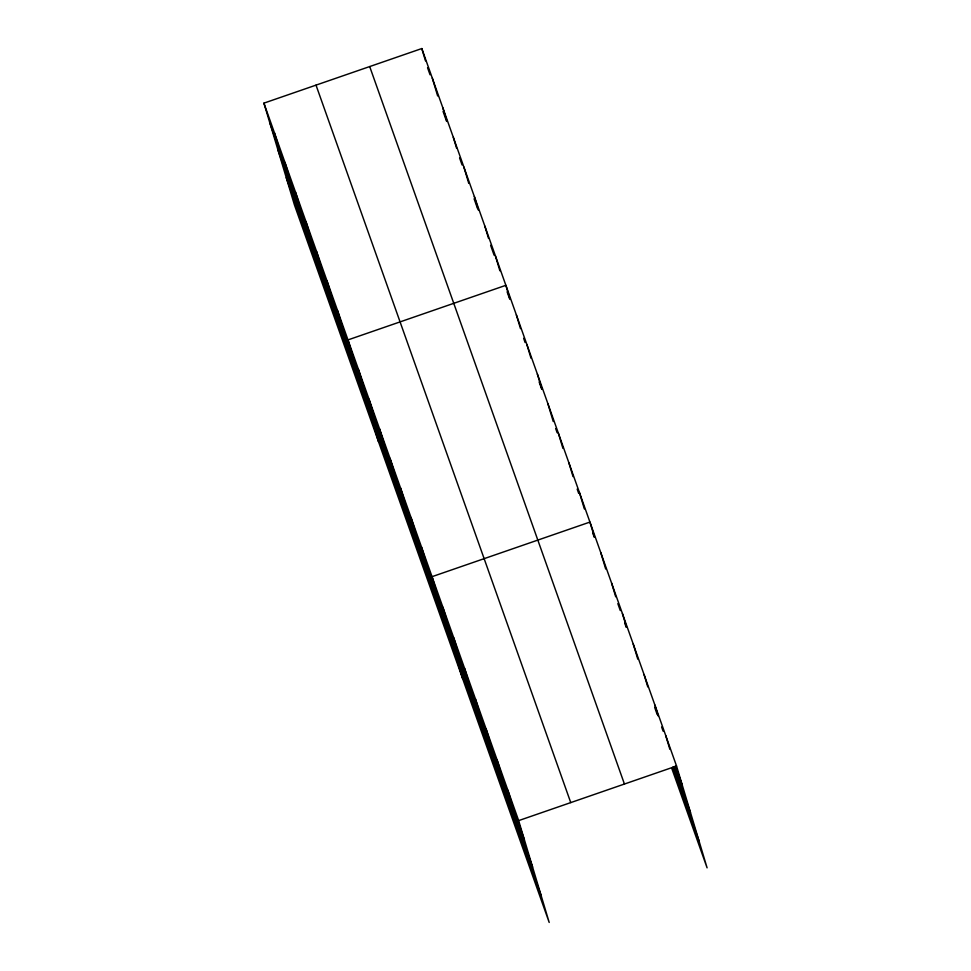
<?xml version="1.0" encoding="UTF-8"?>
<svg xmlns="http://www.w3.org/2000/svg" width="971" height="971" viewBox="0 0 971 971"><rect width="100%" height="100%" fill="white"/><g stroke="black" fill="none" stroke-linecap="round" stroke-linejoin="round"><path stroke-width="1.46" d="M263.906 103.144L518.648 820.616L549.198 922.45L294.456 204.978L263.906 103.144L421.802 48.55L676.544 766.022L707.094 867.856L671.665 768.061M518.648 820.616L676.544 766.022M427.556 67.739L430.056 74.779M443.067 111.422L446.575 121.29M459.586 157.933L462.087 164.973M474.091 198.8L477.598 208.668M490.61 245.311L494.105 255.179M507.117 291.822L509.617 298.862M523.636 338.321L525.129 342.557M539.148 382.016L541.648 389.068M555.655 428.527L557.16 432.75M577.175 489.129L578.68 493.353M592.686 532.812L594.191 537.036M617.835 603.634L620.299 610.565M624.729 623.042L626.198 627.205M654.745 707.592L657.209 714.522M661.627 727L663.108 731.151M675.415 765.803L682.297 785.211M674.238 766.738L690.478 812.484M672.83 767.126L698.914 840.583M369.696 66.562L624.438 784.046M316.012 85.132L570.754 802.604M269.659 122.334L524.401 839.806M277.84 149.607L532.594 867.079M286.275 177.705L541.017 895.177M665.718 735.533L669.832 749.236M654.891 705.043L658.18 716.003M644.064 674.542L647.766 686.885M633.238 644.052L637.765 659.127M622.411 613.563L626.526 627.266M611.584 583.073L615.699 596.777M600.758 552.572L605.698 569.018M594.458 537.157L589.931 522.082L432.034 576.677L462.584 678.511M579.42 492.491L584.36 508.938M568.921 462.888L573.024 476.591M558.41 433.297L562.925 448.371M547.899 403.705L553.239 421.511M537.388 374.102L541.915 389.177M526.877 344.511L530.991 358.214M516.378 314.907L520.48 328.611M509.981 299.019L505.867 285.316L347.97 339.911L378.52 441.744M495.356 255.725L499.883 270.8M484.845 226.122L488.547 238.453M474.346 196.53L478.448 210.234M463.835 166.939L468.762 183.373M453.323 137.336L456.613 148.296M442.812 107.745L446.927 121.448M432.313 78.141L437.654 95.959M421.802 48.55L425.504 60.882M507.821 790.127L513.574 809.316M496.994 759.638L502.747 778.815M486.168 729.136L491.921 748.325M475.341 698.647L481.094 717.836M464.514 668.157L470.267 687.347M453.688 637.668L459.441 656.845M442.861 607.166L448.614 626.356M421.523 547.086L427.289 566.263M411.024 517.482L416.777 536.672M400.513 487.891L406.266 507.08M390.002 458.3L395.755 477.477M379.491 428.697L385.256 447.886M368.992 399.105L374.745 418.295M358.481 369.502L364.234 388.691M337.459 310.319L343.212 329.497M326.948 280.716L332.713 299.905M316.449 251.125L322.202 270.314M305.938 221.534L311.691 240.711M295.427 191.93L301.18 211.12M284.916 162.339L290.681 181.516M274.417 132.736L280.17 151.925"/></g></svg>
